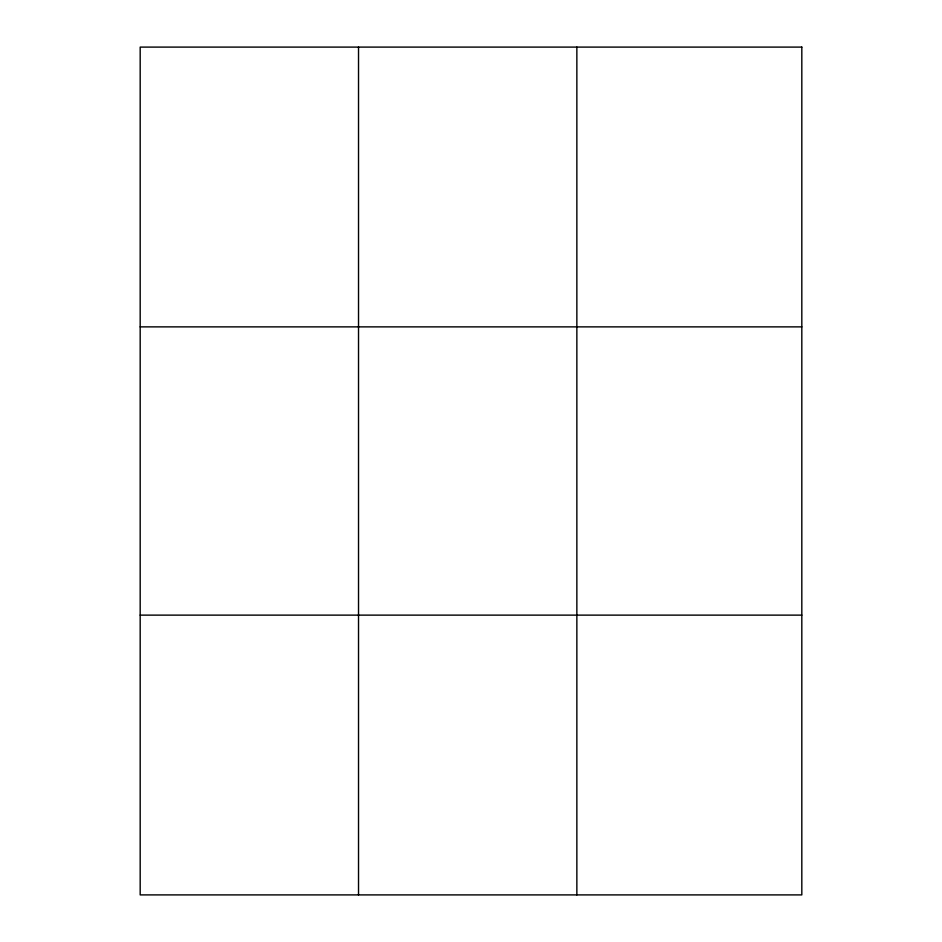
<?xml version="1.0" encoding="UTF-8"?>
<svg xmlns="http://www.w3.org/2000/svg" width="942" height="942" viewBox="0 0 942 942"><rect width="100%" height="100%" fill="white"/><g stroke="black" fill="none" stroke-linecap="round" stroke-linejoin="round"><path stroke-width="1.41" d="M358.525 47.1L358.525 894.9M576.857 47.1L576.857 894.9M140.181 326.874L801.819 326.874M140.181 615.126L801.819 615.126M801.819 47.1L801.819 894.9L140.181 894.9L140.181 47.1L801.819 47.1"/></g></svg>
